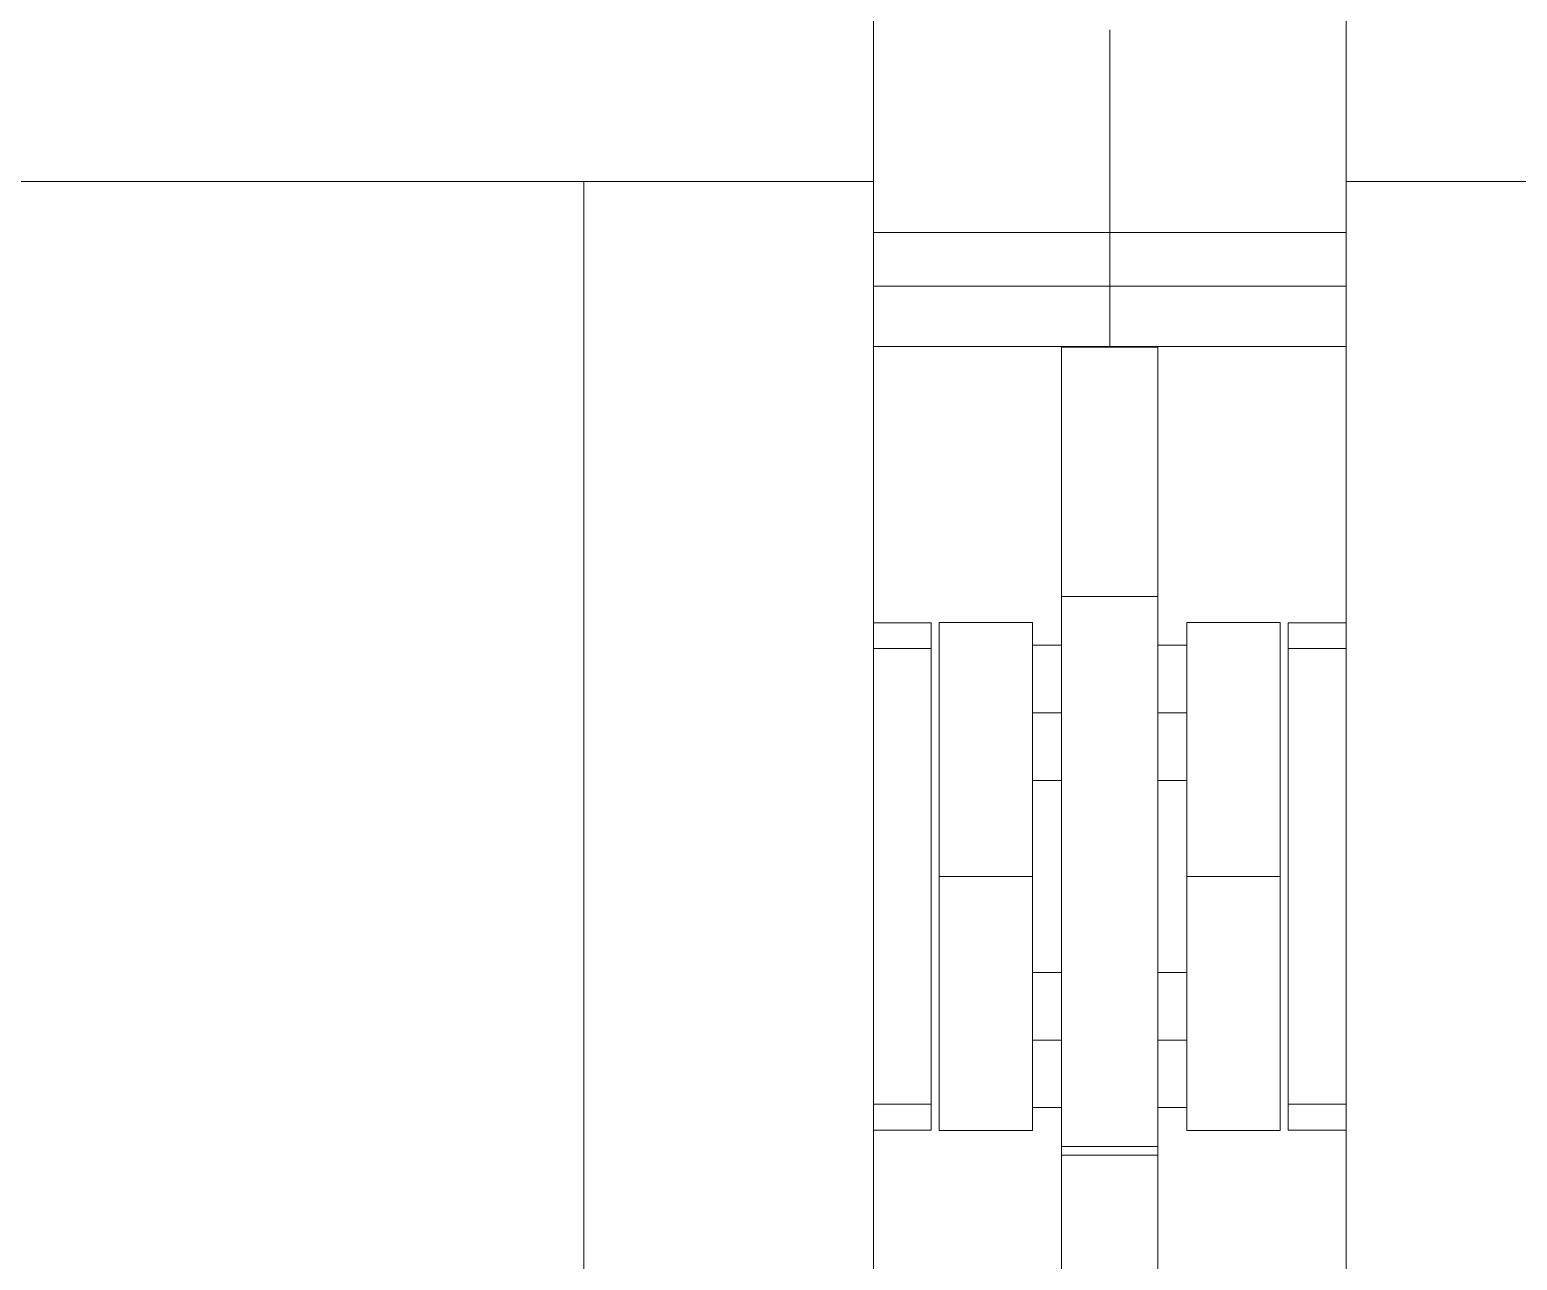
# Model space of a CAD drawing. Header units: millimetres. Extents: x -46169 to 237885, y -84465 to 18123.
# Drawn here: x 224678.5 to 224832.7, y -80615.1 to -80487.6 of the extents above; entities that cross this region are included whole.
import ezdxf

# ---------------------------------------------------------------- set-up
doc = ezdxf.new("R2010")
doc.units = ezdxf.units.MM
doc.header["$MEASUREMENT"] = 0
doc.linetypes.add('Wipeout_Contour', pattern=[1000, 0, -1000])
doc.layers.add('New_A-20-M_Floor_Slab', color=7, linetype='Continuous')
doc.layers.add('New_A-35-M_FFE_Fixed', color=7, linetype='Continuous')
doc.layers.add('New_A-35-M_FFE_Fixed_Pen_No__1', color=7, linetype='Continuous', lineweight=13)

# ---------------------------------------------------------------- blocks, each defined once
blk = doc.blocks.new('Section Elem_269_4', base_point=(208268.76, -84332.61))
at = {"color": 254, "linetype": 'Wipeout_Contour', "lineweight": 0, "ltscale": 3820502.545681231}
blk.add_wipeout([(224765.94, -80549.04), (224771.94, -80549.04), (224771.94, -80601.62), (224765.94, -80601.62), (224765.94, -80615.11), (224785.44, -80615.11), (224785.44, -80599.29), (224782.44, -80599.29), (224782.44, -80601.65), (224772.75, -80601.65), (224772.75, -80549.01), (224782.44, -80549.01), (224782.44, -80551.38), (224785.44, -80551.38), (224785.44, -80520.4), (224765.94, -80520.4)], dxfattribs=at).dxf.layer = 'New_A-20-M_Floor_Slab'
at = {"color": 254, "linetype": 'Wipeout_Contour', "lineweight": 0, "ltscale": 955205.077956}
blk.add_wipeout([(224798.44, -80565.38), (224795.44, -80565.38), (224795.44, -80585.29), (224798.44, -80585.29)], dxfattribs=at).dxf.layer = 'New_A-20-M_Floor_Slab'
at = {"color": 254, "linetype": 'Wipeout_Contour', "lineweight": 0, "ltscale": 3820922.527148637}
blk.add_wipeout([(224795.44, -80599.29), (224795.44, -80615.11), (224814.94, -80615.11), (224814.94, -80601.62), (224808.94, -80601.62), (224808.94, -80549.04), (224814.94, -80549.04), (224814.94, -80520.4), (224795.44, -80520.4), (224795.44, -80551.38), (224798.44, -80551.38), (224798.44, -80549.01), (224808.12, -80549.01), (224808.12, -80601.65), (224798.44, -80601.65), (224798.44, -80599.29)], dxfattribs=at).dxf.layer = 'New_A-20-M_Floor_Slab'
at = {"color": 254, "linetype": 'Wipeout_Contour', "lineweight": 0, "ltscale": 955156.127558}
blk.add_wipeout([(224782.44, -80585.29), (224785.44, -80585.29), (224785.44, -80565.38), (224782.44, -80565.38)], dxfattribs=at).dxf.layer = 'New_A-20-M_Floor_Slab'
blk = doc.blocks.new('Section Elem_286_4', base_point=(208268.76, -84332.61))
at = {"color": 254, "linetype": 'Wipeout_Contour', "lineweight": 0, "ltscale": 1430966.86214991}
blk.add_wipeout([(224765.94, -80346.96), (224264.94, -80346.96), (224264.94, -80503.33), (224294.94, -80503.33), (224735.94, -80503.33), (224765.94, -80503.33)], dxfattribs=at).dxf.layer = 'New_A-35-M_FFE_Fixed'
at = {"color": 254, "linetype": 'Wipeout_Contour', "lineweight": 0, "ltscale": 955110.113558}
blk.add_wipeout([(224785.44, -80525.7), (224795.44, -80525.7), (224795.44, -80520.48), (224785.44, -80520.48)], dxfattribs=at).dxf.layer = 'New_A-35-M_FFE_Fixed'
at = {"color": 254, "linetype": 'Wipeout_Contour', "lineweight": 0, "ltscale": 955098.072643}
blk.add_wipeout([(224772.75, -80551.02), (224782.44, -80551.02), (224782.44, -80549.01), (224772.75, -80549.01)], dxfattribs=at).dxf.layer = 'New_A-35-M_FFE_Fixed'
at = {"color": 254, "linetype": 'Wipeout_Contour', "lineweight": 0, "ltscale": 955147.564702}
blk.add_wipeout([(224785.44, -80553.51), (224795.44, -80553.51), (224795.44, -80548.19), (224785.44, -80548.19)], dxfattribs=at).dxf.layer = 'New_A-35-M_FFE_Fixed'
at = {"color": 254, "linetype": 'Wipeout_Contour', "lineweight": 0, "ltscale": 955066.318509}
blk.add_wipeout([(224765.94, -80551.72), (224771.94, -80551.72), (224771.94, -80549.56), (224765.94, -80549.56)], dxfattribs=at).dxf.layer = 'New_A-35-M_FFE_Fixed'
at = {"color": 254, "linetype": 'Wipeout_Contour', "lineweight": 0, "ltscale": 955125.444056}
blk.add_wipeout([(224782.44, -80565.26), (224772.75, -80565.26), (224772.75, -80575.33), (224782.44, -80575.33)], dxfattribs=at).dxf.layer = 'New_A-35-M_FFE_Fixed'
at = {"color": 254, "linetype": 'Wipeout_Contour', "lineweight": 0, "ltscale": 955207.324015}
blk.add_wipeout([(224785.44, -80591.39), (224785.44, -80598.86), (224795.44, -80598.86), (224795.44, -80591.39)], dxfattribs=at).dxf.layer = 'New_A-35-M_FFE_Fixed'
at = {"color": 254, "linetype": 'Wipeout_Contour', "lineweight": 0, "ltscale": 955166.419208}
blk.add_wipeout([(224782.44, -80599.65), (224772.75, -80599.65), (224772.75, -80601.65), (224782.44, -80601.65)], dxfattribs=at).dxf.layer = 'New_A-35-M_FFE_Fixed'
at = {"color": 254, "linetype": 'Wipeout_Contour', "lineweight": 0, "ltscale": 955134.787507}
blk.add_wipeout([(224771.94, -80601.11), (224765.94, -80601.11), (224765.94, -80601.62), (224771.94, -80601.62)], dxfattribs=at).dxf.layer = 'New_A-35-M_FFE_Fixed'
at = {"color": 254, "linetype": 'Wipeout_Contour', "lineweight": 0, "ltscale": 955219.00126}
blk.add_wipeout([(224785.44, -80604.23), (224795.44, -80604.23), (224795.44, -80603.32), (224785.44, -80603.32)], dxfattribs=at).dxf.layer = 'New_A-35-M_FFE_Fixed'
at = {"color": 254, "linetype": 'Wipeout_Contour', "lineweight": 0, "ltscale": 955224.28246}
blk.add_wipeout([(224785.44, -80607.94), (224795.44, -80607.94), (224795.44, -80607.43), (224785.44, -80607.43)], dxfattribs=at).dxf.layer = 'New_A-35-M_FFE_Fixed'
at = {"color": 254, "linetype": 'Wipeout_Contour', "lineweight": 0, "ltscale": 955230.630233}
blk.add_wipeout([(224785.44, -80611.52), (224785.44, -80613.26), (224795.44, -80613.26), (224795.44, -80611.52)], dxfattribs=at).dxf.layer = 'New_A-35-M_FFE_Fixed'
at = {"color": 254, "linetype": 'Wipeout_Contour', "lineweight": 0, "ltscale": 955235.234869}
blk.add_wipeout([(224785.44, -80616.64), (224795.44, -80616.64), (224795.44, -80614.96), (224785.44, -80614.96)], dxfattribs=at).dxf.layer = 'New_A-35-M_FFE_Fixed'
at = {"layer": 'New_A-35-M_FFE_Fixed_Pen_No__1', "linetype": 'Continuous'}
for p, q in [((224772.75, -80549.01), (224782.44, -80549.01)), ((224772.75, -80601.65), (224782.44, -80601.65))]:
    blk.add_line(p, q, dxfattribs=at)
at = {"color": 254, "linetype": 'Wipeout_Contour', "lineweight": 0, "ltscale": 955020.841315}
blk.add_wipeout([(224790.44, -80487.59), (224765.94, -80487.59), (224765.94, -80494.61), (224790.44, -80494.61)], dxfattribs=at).dxf.layer = 'New_A-35-M_FFE_Fixed'
at = {"color": 254, "linetype": 'Wipeout_Contour', "lineweight": 0, "ltscale": 954137.158965}
blk.add_wipeout([(224735.94, -80635.33), (224735.94, -80503.33), (224294.94, -80503.33), (224294.94, -80635.33)], dxfattribs=at).dxf.layer = 'New_A-35-M_FFE_Fixed'
at = {"color": 254, "linetype": 'Wipeout_Contour', "lineweight": 0, "ltscale": 1193882.990133525}
blk.add_wipeout([(224790.44, -80520.4), (224785.44, -80520.4), (224785.44, -80520.48), (224795.44, -80520.48), (224795.44, -80520.4)], dxfattribs=at).dxf.layer = 'New_A-35-M_FFE_Fixed'
at = {"color": 254, "linetype": 'Wipeout_Contour', "lineweight": 0, "ltscale": 955116.958687}
blk.add_wipeout([(224785.44, -80525.7), (224785.44, -80530.63), (224795.44, -80530.63), (224795.44, -80525.7)], dxfattribs=at).dxf.layer = 'New_A-35-M_FFE_Fixed'
at = {"color": 254, "linetype": 'Wipeout_Contour', "lineweight": 0, "ltscale": 955064.514245}
blk.add_wipeout([(224765.94, -80549.04), (224765.94, -80549.56), (224771.94, -80549.56), (224771.94, -80549.04)], dxfattribs=at).dxf.layer = 'New_A-35-M_FFE_Fixed'
at = {"color": 254, "linetype": 'Wipeout_Contour', "lineweight": 0, "ltscale": 955103.273933}
blk.add_wipeout([(224782.44, -80551.02), (224772.75, -80551.02), (224772.75, -80556.72), (224782.44, -80556.72)], dxfattribs=at).dxf.layer = 'New_A-35-M_FFE_Fixed'
at = {"color": 254, "linetype": 'Wipeout_Contour', "lineweight": 0, "ltscale": 955156.637858}
blk.add_wipeout([(224785.44, -80561.63), (224795.44, -80561.63), (224795.44, -80553.51), (224785.44, -80553.51)], dxfattribs=at).dxf.layer = 'New_A-35-M_FFE_Fixed'
at = {"color": 254, "linetype": 'Wipeout_Contour', "lineweight": 0, "ltscale": 955161.215353}
blk.add_wipeout([(224782.44, -80593.94), (224772.75, -80593.94), (224772.75, -80599.65), (224782.44, -80599.65)], dxfattribs=at).dxf.layer = 'New_A-35-M_FFE_Fixed'
at = {"color": 254, "linetype": 'Wipeout_Contour', "lineweight": 0, "ltscale": 955132.982254}
blk.add_wipeout([(224765.94, -80598.94), (224765.94, -80601.11), (224771.94, -80601.11), (224771.94, -80598.94)], dxfattribs=at).dxf.layer = 'New_A-35-M_FFE_Fixed'
at = {"color": 254, "linetype": 'Wipeout_Contour', "lineweight": 0, "ltscale": 955218.192391}
blk.add_wipeout([(224795.44, -80603.32), (224795.44, -80603.03), (224785.44, -80603.03), (224785.44, -80603.32)], dxfattribs=at).dxf.layer = 'New_A-35-M_FFE_Fixed'
at = {"color": 254, "linetype": 'Wipeout_Contour', "lineweight": 0, "ltscale": 955220.879535}
blk.add_wipeout([(224785.44, -80604.23), (224785.44, -80606.1), (224795.44, -80606.1), (224795.44, -80604.23)], dxfattribs=at).dxf.layer = 'New_A-35-M_FFE_Fixed'
at = {"color": 254, "linetype": 'Wipeout_Contour', "lineweight": 0, "ltscale": 955228.260193}
blk.add_wipeout([(224795.44, -80611.52), (224795.44, -80609.75), (224785.44, -80609.75), (224785.44, -80611.52)], dxfattribs=at).dxf.layer = 'New_A-35-M_FFE_Fixed'
at = {"color": 254, "linetype": 'Wipeout_Contour', "lineweight": 0, "ltscale": 955233.194106}
blk.add_wipeout([(224795.44, -80614.96), (224795.44, -80613.61), (224785.44, -80613.61), (224785.44, -80614.96)], dxfattribs=at).dxf.layer = 'New_A-35-M_FFE_Fixed'
at = {"layer": 'New_A-35-M_FFE_Fixed_Pen_No__1', "linetype": 'Continuous'}
for p, q in [((224771.94, -80549.56), (224771.94, -80549.04)), ((224772.75, -80551.02), (224772.75, -80549.01)), ((224772.75, -80601.65), (224772.75, -80599.65)), ((224771.94, -80601.62), (224771.94, -80601.11))]:
    blk.add_line(p, q, dxfattribs=at)
at = {"color": 254, "linetype": 'Wipeout_Contour', "lineweight": 0, "ltscale": 955030.304251}
blk.add_wipeout([(224790.44, -80494.61), (224765.94, -80494.61), (224765.94, -80501.63), (224790.44, -80501.63)], dxfattribs=at).dxf.layer = 'New_A-35-M_FFE_Fixed'
at = {"color": 254, "linetype": 'Wipeout_Contour', "lineweight": 0, "ltscale": 955123.293956}
blk.add_wipeout([(224785.44, -80535.1), (224795.44, -80535.1), (224795.44, -80530.63), (224785.44, -80530.63)], dxfattribs=at).dxf.layer = 'New_A-35-M_FFE_Fixed'
at = {"color": 254, "linetype": 'Wipeout_Contour', "lineweight": 0, "ltscale": 955099.650045}
blk.add_wipeout([(224771.94, -80551.72), (224765.94, -80551.72), (224765.94, -80598.94), (224771.94, -80598.94)], dxfattribs=at).dxf.layer = 'New_A-35-M_FFE_Fixed'
at = {"color": 254, "linetype": 'Wipeout_Contour', "lineweight": 0, "ltscale": 955124.156588}
blk.add_wipeout([(224782.44, -80551.38), (224782.44, -80551.91), (224785.44, -80551.91), (224785.44, -80551.38)], dxfattribs=at).dxf.layer = 'New_A-35-M_FFE_Fixed'
at = {"color": 254, "linetype": 'Wipeout_Contour', "lineweight": 0, "ltscale": 955112.885218}
blk.add_wipeout([(224772.75, -80556.72), (224772.75, -80565.26), (224782.44, -80565.26), (224782.44, -80556.72)], dxfattribs=at).dxf.layer = 'New_A-35-M_FFE_Fixed'
at = {"color": 254, "linetype": 'Wipeout_Contour', "lineweight": 0, "ltscale": 955168.777697}
blk.add_wipeout([(224785.44, -80571.51), (224795.44, -80571.51), (224795.44, -80561.63), (224785.44, -80561.63)], dxfattribs=at).dxf.layer = 'New_A-35-M_FFE_Fixed'
at = {"color": 254, "linetype": 'Wipeout_Contour', "lineweight": 0, "ltscale": 955151.600438}
blk.add_wipeout([(224772.75, -80585.4), (224772.75, -80593.94), (224782.44, -80593.94), (224782.44, -80585.4)], dxfattribs=at).dxf.layer = 'New_A-35-M_FFE_Fixed'
at = {"color": 254, "linetype": 'Wipeout_Contour', "lineweight": 0, "ltscale": 955188.104922}
blk.add_wipeout([(224782.44, -80598.75), (224782.44, -80599.29), (224785.44, -80599.29), (224785.44, -80598.75)], dxfattribs=at).dxf.layer = 'New_A-35-M_FFE_Fixed'
at = {"color": 254, "linetype": 'Wipeout_Contour', "lineweight": 0, "ltscale": 955225.845044}
blk.add_wipeout([(224795.44, -80609.75), (224795.44, -80607.94), (224785.44, -80607.94), (224785.44, -80609.75)], dxfattribs=at).dxf.layer = 'New_A-35-M_FFE_Fixed'
at = {"layer": 'New_A-35-M_FFE_Fixed_Pen_No__1', "linetype": 'Continuous'}
for p, q in [((224782.44, -80551.02), (224782.44, -80549.01)), ((224771.94, -80551.72), (224771.94, -80549.56)), ((224771.94, -80598.94), (224771.94, -80551.72)), ((224772.75, -80556.72), (224772.75, -80551.02)), ((224772.75, -80565.26), (224772.75, -80556.72)), ((224772.75, -80599.65), (224772.75, -80593.94)), ((224771.94, -80601.11), (224771.94, -80598.94)), ((224782.44, -80601.65), (224782.44, -80599.65))]:
    blk.add_line(p, q, dxfattribs=at)
at = {"color": 254, "linetype": 'Wipeout_Contour', "lineweight": 0, "ltscale": 955031.908413}
blk.add_wipeout([(224765.94, -80503.33), (224735.94, -80503.33), (224735.94, -80647.33), (224765.94, -80647.33)], dxfattribs=at).dxf.layer = 'New_A-35-M_FFE_Fixed'
at = {"color": 254, "linetype": 'Wipeout_Contour', "lineweight": 0, "ltscale": 955128.916795}
blk.add_wipeout([(224785.44, -80535.1), (224785.44, -80538.96), (224795.44, -80538.96), (224795.44, -80535.1)], dxfattribs=at).dxf.layer = 'New_A-35-M_FFE_Fixed'
at = {"color": 254, "linetype": 'Wipeout_Contour', "lineweight": 0, "ltscale": 955125.539886}
blk.add_wipeout([(224782.44, -80553.43), (224785.44, -80553.43), (224785.44, -80551.91), (224782.44, -80551.91)], dxfattribs=at).dxf.layer = 'New_A-35-M_FFE_Fixed'
at = {"color": 254, "linetype": 'Wipeout_Contour', "lineweight": 0, "ltscale": 1193919.267210419}
blk.add_wipeout([(224782.44, -80561.05), (224785.44, -80561.05), (224785.44, -80558.66), (224785.44, -80558.38), (224782.44, -80558.38)], dxfattribs=at).dxf.layer = 'New_A-35-M_FFE_Fixed'
at = {"color": 254, "linetype": 'Wipeout_Contour', "lineweight": 0, "ltscale": 955142.330256}
blk.add_wipeout([(224782.44, -80564.84), (224782.44, -80565.38), (224785.44, -80565.38), (224785.44, -80564.84)], dxfattribs=at).dxf.layer = 'New_A-35-M_FFE_Fixed'
at = {"color": 254, "linetype": 'Wipeout_Contour', "lineweight": 0, "ltscale": 955182.431627}
blk.add_wipeout([(224785.44, -80581.87), (224795.44, -80581.87), (224795.44, -80571.51), (224785.44, -80571.51)], dxfattribs=at).dxf.layer = 'New_A-35-M_FFE_Fixed'
at = {"color": 254, "linetype": 'Wipeout_Contour', "lineweight": 0, "ltscale": 955139.039033}
blk.add_wipeout([(224782.44, -80575.33), (224772.75, -80575.33), (224772.75, -80585.4), (224782.44, -80585.4)], dxfattribs=at).dxf.layer = 'New_A-35-M_FFE_Fixed'
at = {"color": 254, "linetype": 'Wipeout_Contour', "lineweight": 0, "ltscale": 1193976.389732254}
blk.add_wipeout([(224785.44, -80592.29), (224782.44, -80592.29), (224782.44, -80594.97), (224785.44, -80594.97), (224785.44, -80592.38)], dxfattribs=at).dxf.layer = 'New_A-35-M_FFE_Fixed'
at = {"color": 254, "linetype": 'Wipeout_Contour', "lineweight": 0, "ltscale": 955186.720928}
blk.add_wipeout([(224782.44, -80597.24), (224782.44, -80598.75), (224785.44, -80598.75), (224785.44, -80597.24)], dxfattribs=at).dxf.layer = 'New_A-35-M_FFE_Fixed'
at = {"layer": 'New_A-35-M_FFE_Fixed_Pen_No__1', "linetype": 'Continuous'}
for p, q in [((224294.94, -80503.33), (224735.94, -80503.33)), ((224735.94, -80647.33), (224735.94, -80503.33)), ((224765.94, -80549.04), (224771.94, -80549.04)), ((224765.94, -80551.72), (224771.94, -80551.72)), ((224782.44, -80551.38), (224785.44, -80551.38)), ((224772.75, -80575.33), (224772.75, -80565.26)), ((224772.75, -80575.33), (224782.44, -80575.33)), ((224772.75, -80585.4), (224772.75, -80575.33)), ((224772.75, -80593.94), (224772.75, -80585.4)), ((224765.94, -80598.94), (224771.94, -80598.94)), ((224782.44, -80599.29), (224785.44, -80599.29)), ((224765.94, -80601.62), (224771.94, -80601.62))]:
    blk.add_line(p, q, dxfattribs=at)
at = {"color": 254, "linetype": 'Wipeout_Contour', "lineweight": 0, "ltscale": 1193787.929107902}
blk.add_wipeout([(224765.94, -80508.61), (224790.44, -80508.61), (224790.44, -80501.63), (224765.94, -80501.63), (224765.94, -80503.33)], dxfattribs=at).dxf.layer = 'New_A-35-M_FFE_Fixed'
at = {"color": 254, "linetype": 'Wipeout_Contour', "lineweight": 0, "ltscale": 955047.666694}
blk.add_wipeout([(224765.94, -80511.45), (224790.44, -80511.45), (224790.44, -80510.54), (224765.94, -80510.54)], dxfattribs=at).dxf.layer = 'New_A-35-M_FFE_Fixed'
at = {"color": 254, "linetype": 'Wipeout_Contour', "lineweight": 0, "ltscale": 955056.158733}
blk.add_wipeout([(224765.94, -80514.18), (224765.94, -80520.4), (224790.44, -80520.4), (224790.44, -80514.18)], dxfattribs=at).dxf.layer = 'New_A-35-M_FFE_Fixed'
at = {"color": 254, "linetype": 'Wipeout_Contour', "lineweight": 0, "ltscale": 955133.647394}
blk.add_wipeout([(224795.44, -80538.96), (224785.44, -80538.96), (224785.44, -80542.11), (224795.44, -80542.11)], dxfattribs=at).dxf.layer = 'New_A-35-M_FFE_Fixed'
at = {"color": 254, "linetype": 'Wipeout_Contour', "lineweight": 0, "ltscale": 1193910.552713391}
blk.add_wipeout([(224782.44, -80555.7), (224785.44, -80555.7), (224785.44, -80553.51), (224785.44, -80553.43), (224782.44, -80553.43)], dxfattribs=at).dxf.layer = 'New_A-35-M_FFE_Fixed'
at = {"color": 254, "linetype": 'Wipeout_Contour', "lineweight": 0, "ltscale": 955140.946778}
blk.add_wipeout([(224782.44, -80563.33), (224782.44, -80564.84), (224785.44, -80564.84), (224785.44, -80563.33)], dxfattribs=at).dxf.layer = 'New_A-35-M_FFE_Fixed'
at = {"color": 254, "linetype": 'Wipeout_Contour', "lineweight": 0, "ltscale": 955195.852901}
blk.add_wipeout([(224795.44, -80591.39), (224795.44, -80581.87), (224785.44, -80581.87), (224785.44, -80591.39)], dxfattribs=at).dxf.layer = 'New_A-35-M_FFE_Fixed'
at = {"color": 254, "linetype": 'Wipeout_Contour', "lineweight": 0, "ltscale": 955184.163678}
blk.add_wipeout([(224782.44, -80594.97), (224782.44, -80597.24), (224785.44, -80597.24), (224785.44, -80594.97)], dxfattribs=at).dxf.layer = 'New_A-35-M_FFE_Fixed'
at = {"layer": 'New_A-35-M_FFE_Fixed_Pen_No__1', "linetype": 'Continuous'}
for p, q in [((224765.94, -80503.33), (224765.94, -80346.96)), ((224735.94, -80503.33), (224765.94, -80503.33)), ((224765.94, -80520.4), (224790.44, -80520.4)), ((224782.44, -80575.33), (224782.44, -80565.26)), ((224782.44, -80565.38), (224785.44, -80565.38)), ((224782.44, -80599.65), (224782.44, -80593.94))]:
    blk.add_line(p, q, dxfattribs=at)
at = {"color": 254, "linetype": 'Wipeout_Contour', "lineweight": 0, "ltscale": 955045.110663}
blk.add_wipeout([(224765.94, -80509.58), (224790.44, -80509.58), (224790.44, -80508.61), (224765.94, -80508.61)], dxfattribs=at).dxf.layer = 'New_A-35-M_FFE_Fixed'
at = {"color": 254, "linetype": 'Wipeout_Contour', "lineweight": 0, "ltscale": 955051.809269}
blk.add_wipeout([(224765.94, -80514.18), (224790.44, -80514.18), (224790.44, -80513.95), (224765.94, -80513.95)], dxfattribs=at).dxf.layer = 'New_A-35-M_FFE_Fixed'
at = {"color": 254, "linetype": 'Wipeout_Contour', "lineweight": 0, "ltscale": 955136.981988}
blk.add_wipeout([(224795.44, -80543.91), (224795.44, -80542.11), (224785.44, -80542.11), (224785.44, -80543.91)], dxfattribs=at).dxf.layer = 'New_A-35-M_FFE_Fixed'
at = {"color": 254, "linetype": 'Wipeout_Contour', "lineweight": 0, "ltscale": 955131.43563}
blk.add_wipeout([(224782.44, -80555.7), (224782.44, -80558.38), (224785.44, -80558.38), (224785.44, -80555.7)], dxfattribs=at).dxf.layer = 'New_A-35-M_FFE_Fixed'
at = {"color": 254, "linetype": 'Wipeout_Contour', "lineweight": 0, "ltscale": 1193923.659449334}
blk.add_wipeout([(224782.44, -80561.05), (224782.44, -80563.33), (224785.44, -80563.33), (224785.44, -80561.63), (224785.44, -80561.05)], dxfattribs=at).dxf.layer = 'New_A-35-M_FFE_Fixed'
at = {"color": 254, "linetype": 'Wipeout_Contour', "lineweight": 0, "ltscale": 955169.924471}
blk.add_wipeout([(224782.44, -80585.29), (224782.44, -80585.82), (224785.44, -80585.82), (224785.44, -80585.29)], dxfattribs=at).dxf.layer = 'New_A-35-M_FFE_Fixed'
at = {"layer": 'New_A-35-M_FFE_Fixed_Pen_No__1', "linetype": 'Continuous'}
for p, q in [((224765.94, -80508.61), (224790.44, -80508.61)), ((224782.44, -80556.72), (224782.44, -80551.02)), ((224782.44, -80565.26), (224782.44, -80556.72)), ((224782.44, -80558.38), (224785.44, -80558.38))]:
    blk.add_line(p, q, dxfattribs=at)
at = {"color": 254, "linetype": 'Wipeout_Contour', "lineweight": 0, "ltscale": 955046.409889}
blk.add_wipeout([(224765.94, -80510.54), (224790.44, -80510.54), (224790.44, -80509.58), (224765.94, -80509.58)], dxfattribs=at).dxf.layer = 'New_A-35-M_FFE_Fixed'
at = {"color": 254, "linetype": 'Wipeout_Contour', "lineweight": 0, "ltscale": 955050.72775}
blk.add_wipeout([(224765.94, -80513.55), (224790.44, -80513.55), (224790.44, -80512.98), (224765.94, -80512.98)], dxfattribs=at).dxf.layer = 'New_A-35-M_FFE_Fixed'
at = {"color": 254, "linetype": 'Wipeout_Contour', "lineweight": 0, "ltscale": 955139.860034}
blk.add_wipeout([(224785.44, -80545.85), (224795.44, -80545.85), (224795.44, -80544.43), (224785.44, -80544.43)], dxfattribs=at).dxf.layer = 'New_A-35-M_FFE_Fixed'
at = {"color": 254, "linetype": 'Wipeout_Contour', "lineweight": 0, "ltscale": 955171.308285}
blk.add_wipeout([(224782.44, -80587.34), (224785.44, -80587.34), (224785.44, -80585.82), (224782.44, -80585.82)], dxfattribs=at).dxf.layer = 'New_A-35-M_FFE_Fixed'
at = {"layer": 'New_A-35-M_FFE_Fixed_Pen_No__1', "linetype": 'Continuous'}
for p, q in [((224782.44, -80585.4), (224782.44, -80575.33)), ((224782.44, -80585.29), (224785.44, -80585.29))]:
    blk.add_line(p, q, dxfattribs=at)
at = {"color": 254, "linetype": 'Wipeout_Contour', "lineweight": 0, "ltscale": 955049.867057}
blk.add_wipeout([(224765.94, -80512.98), (224790.44, -80512.98), (224790.44, -80512.27), (224765.94, -80512.27)], dxfattribs=at).dxf.layer = 'New_A-35-M_FFE_Fixed'
at = {"color": 254, "linetype": 'Wipeout_Contour', "lineweight": 0, "ltscale": 955141.14335}
blk.add_wipeout([(224785.44, -80545.85), (224785.44, -80546.33), (224795.44, -80546.33), (224795.44, -80545.85)], dxfattribs=at).dxf.layer = 'New_A-35-M_FFE_Fixed'
at = {"color": 254, "linetype": 'Wipeout_Contour', "lineweight": 0, "ltscale": 955173.86528}
blk.add_wipeout([(224782.44, -80589.61), (224785.44, -80589.61), (224785.44, -80587.34), (224782.44, -80587.34)], dxfattribs=at).dxf.layer = 'New_A-35-M_FFE_Fixed'
at = {"color": 254, "linetype": 'Wipeout_Contour', "lineweight": 0, "ltscale": 955048.833735}
blk.add_wipeout([(224765.94, -80512.27), (224790.44, -80512.27), (224790.44, -80511.45), (224765.94, -80511.45)], dxfattribs=at).dxf.layer = 'New_A-35-M_FFE_Fixed'
at = {"color": 254, "linetype": 'Wipeout_Contour', "lineweight": 0, "ltscale": 955051.383386}
blk.add_wipeout([(224765.94, -80513.95), (224790.44, -80513.95), (224790.44, -80513.55), (224765.94, -80513.55)], dxfattribs=at).dxf.layer = 'New_A-35-M_FFE_Fixed'
at = {"color": 254, "linetype": 'Wipeout_Contour', "lineweight": 0, "ltscale": 955142.470932}
blk.add_wipeout([(224785.44, -80546.33), (224785.44, -80547.82), (224795.44, -80547.82), (224795.44, -80546.33)], dxfattribs=at).dxf.layer = 'New_A-35-M_FFE_Fixed'
at = {"color": 254, "linetype": 'Wipeout_Contour', "lineweight": 0, "ltscale": 1193972.655408313}
blk.add_wipeout([(224785.44, -80589.61), (224782.44, -80589.61), (224782.44, -80592.29), (224785.44, -80592.29), (224785.44, -80591.39)], dxfattribs=at).dxf.layer = 'New_A-35-M_FFE_Fixed'
at = {"layer": 'New_A-35-M_FFE_Fixed_Pen_No__1', "linetype": 'Continuous'}
for p, q in [((224765.94, -80647.33), (224765.94, -80503.33)), ((224765.94, -80514.18), (224790.44, -80514.18)), ((224782.44, -80593.94), (224782.44, -80585.4)), ((224782.44, -80592.29), (224785.44, -80592.29))]:
    blk.add_line(p, q, dxfattribs=at)
blk = doc.blocks.new('Section Elem_287_4', base_point=(208268.76, -84332.61))
at = {"layer": 'New_A-35-M_FFE_Fixed_Pen_No__1', "linetype": 'Continuous'}
for p, q in [((224785.44, -80520.48), (224785.44, -80520.4)), ((224785.44, -80525.7), (224785.44, -80520.48)), ((224785.44, -80530.63), (224785.44, -80525.7)), ((224795.44, -80530.63), (224795.44, -80525.7)), ((224785.44, -80535.1), (224785.44, -80530.63)), ((224795.44, -80535.1), (224795.44, -80530.63)), ((224785.44, -80538.96), (224785.44, -80535.1)), ((224795.44, -80538.96), (224795.44, -80535.1)), ((224785.44, -80542.11), (224785.44, -80538.96)), ((224795.44, -80542.11), (224795.44, -80538.96)), ((224785.44, -80546.33), (224785.44, -80545.85)), ((224795.44, -80546.33), (224795.44, -80545.85)), ((224795.44, -80546.33), (224785.44, -80546.33)), ((224785.44, -80561.63), (224785.44, -80553.51)), ((224785.44, -80571.51), (224785.44, -80561.63)), ((224785.44, -80581.87), (224785.44, -80571.51)), ((224795.44, -80581.87), (224795.44, -80571.51)), ((224785.44, -80591.39), (224785.44, -80581.87)), ((224795.44, -80604.23), (224785.44, -80604.23)), ((224785.44, -80611.52), (224785.44, -80609.75)), ((224795.44, -80611.52), (224795.44, -80609.75)), ((224785.44, -80616.64), (224785.44, -80614.96)), ((224795.44, -80616.64), (224795.44, -80614.96))]:
    blk.add_line(p, q, dxfattribs=at)
at = {"color": 254, "linetype": 'Wipeout_Contour', "lineweight": 0, "ltscale": 956013.945665}
blk.add_wipeout([(224814.94, -80346.96), (224814.94, -80503.33), (225315.94, -80503.33), (225315.94, -80346.96)], dxfattribs=at).dxf.layer = 'New_A-35-M_FFE_Fixed'
at = {"color": 254, "linetype": 'Wipeout_Contour', "lineweight": 0, "ltscale": 955138.54791}
blk.add_wipeout([(224795.44, -80544.43), (224795.44, -80543.91), (224785.44, -80543.91), (224785.44, -80544.43)], dxfattribs=at).dxf.layer = 'New_A-35-M_FFE_Fixed'
at = {"color": 254, "linetype": 'Wipeout_Contour', "lineweight": 0, "ltscale": 955143.72276}
blk.add_wipeout([(224795.44, -80548.19), (224795.44, -80547.82), (224785.44, -80547.82), (224785.44, -80548.19)], dxfattribs=at).dxf.layer = 'New_A-35-M_FFE_Fixed'
at = {"color": 254, "linetype": 'Wipeout_Contour', "lineweight": 0, "ltscale": 955194.797837}
blk.add_wipeout([(224798.44, -80549.01), (224798.44, -80551.02), (224808.12, -80551.02), (224808.12, -80549.01)], dxfattribs=at).dxf.layer = 'New_A-35-M_FFE_Fixed'
at = {"color": 254, "linetype": 'Wipeout_Contour', "lineweight": 0, "ltscale": 955228.237047}
blk.add_wipeout([(224808.94, -80551.72), (224814.94, -80551.72), (224814.94, -80549.56), (224808.94, -80549.56)], dxfattribs=at).dxf.layer = 'New_A-35-M_FFE_Fixed'
at = {"color": 254, "linetype": 'Wipeout_Contour', "lineweight": 0, "ltscale": 955222.166478}
blk.add_wipeout([(224798.44, -80565.26), (224798.44, -80575.33), (224808.12, -80575.33), (224808.12, -80565.26)], dxfattribs=at).dxf.layer = 'New_A-35-M_FFE_Fixed'
at = {"color": 254, "linetype": 'Wipeout_Contour', "lineweight": 0, "ltscale": 955215.182355}
blk.add_wipeout([(224795.44, -80603.03), (224795.44, -80598.86), (224785.44, -80598.86), (224785.44, -80603.03)], dxfattribs=at).dxf.layer = 'New_A-35-M_FFE_Fixed'
at = {"color": 254, "linetype": 'Wipeout_Contour', "lineweight": 0, "ltscale": 955263.137481}
blk.add_wipeout([(224808.12, -80599.65), (224798.44, -80599.65), (224798.44, -80601.65), (224808.12, -80601.65)], dxfattribs=at).dxf.layer = 'New_A-35-M_FFE_Fixed'
at = {"color": 254, "linetype": 'Wipeout_Contour', "lineweight": 0, "ltscale": 955296.694439}
blk.add_wipeout([(224814.94, -80601.11), (224808.94, -80601.11), (224808.94, -80601.62), (224814.94, -80601.62)], dxfattribs=at).dxf.layer = 'New_A-35-M_FFE_Fixed'
at = {"color": 254, "linetype": 'Wipeout_Contour', "lineweight": 0, "ltscale": 955223.041322}
blk.add_wipeout([(224795.44, -80607.43), (224795.44, -80606.1), (224785.44, -80606.1), (224785.44, -80607.43)], dxfattribs=at).dxf.layer = 'New_A-35-M_FFE_Fixed'
at = {"color": 254, "linetype": 'Wipeout_Contour', "lineweight": 0, "ltscale": 955232.043184}
blk.add_wipeout([(224795.44, -80613.61), (224795.44, -80613.26), (224785.44, -80613.26), (224785.44, -80613.61)], dxfattribs=at).dxf.layer = 'New_A-35-M_FFE_Fixed'
at = {"layer": 'New_A-35-M_FFE_Fixed_Pen_No__1', "linetype": 'Continuous'}
for p, q in [((224785.44, -80544.43), (224785.44, -80542.11)), ((224795.44, -80544.43), (224795.44, -80542.11)), ((224785.44, -80545.85), (224785.44, -80544.43)), ((224795.44, -80545.85), (224795.44, -80544.43)), ((224785.44, -80548.19), (224785.44, -80546.33)), ((224795.44, -80548.19), (224795.44, -80546.33)), ((224785.44, -80553.51), (224785.44, -80548.19)), ((224808.12, -80549.01), (224798.44, -80549.01)), ((224785.44, -80598.86), (224785.44, -80591.39)), ((224785.44, -80603.32), (224785.44, -80598.86)), ((224808.12, -80601.65), (224798.44, -80601.65)), ((224795.44, -80603.32), (224785.44, -80603.32)), ((224785.44, -80604.23), (224785.44, -80603.32)), ((224785.44, -80606.1), (224785.44, -80604.23)), ((224795.44, -80604.23), (224795.44, -80603.32)), ((224795.44, -80606.1), (224795.44, -80604.23)), ((224785.44, -80607.94), (224785.44, -80606.1)), ((224795.44, -80607.94), (224795.44, -80606.1)), ((224785.44, -80609.75), (224785.44, -80607.94)), ((224795.44, -80609.75), (224795.44, -80607.94)), ((224785.44, -80613.26), (224785.44, -80611.52)), ((224795.44, -80613.26), (224795.44, -80611.52)), ((224785.44, -80614.96), (224785.44, -80613.26)), ((224795.44, -80614.96), (224795.44, -80613.26))]:
    blk.add_line(p, q, dxfattribs=at)
at = {"color": 254, "linetype": 'Wipeout_Contour', "lineweight": 0, "ltscale": 955113.105077}
blk.add_wipeout([(224814.94, -80487.59), (224790.44, -80487.59), (224790.44, -80494.61), (224814.94, -80494.61)], dxfattribs=at).dxf.layer = 'New_A-35-M_FFE_Fixed'
at = {"color": 254, "linetype": 'Wipeout_Contour', "lineweight": 0, "ltscale": 955226.433089}
blk.add_wipeout([(224808.94, -80549.56), (224814.94, -80549.56), (224814.94, -80549.04), (224808.94, -80549.04)], dxfattribs=at).dxf.layer = 'New_A-35-M_FFE_Fixed'
at = {"color": 254, "linetype": 'Wipeout_Contour', "lineweight": 0, "ltscale": 955199.9986}
blk.add_wipeout([(224798.44, -80551.02), (224798.44, -80556.72), (224808.12, -80556.72), (224808.12, -80551.02)], dxfattribs=at).dxf.layer = 'New_A-35-M_FFE_Fixed'
at = {"color": 254, "linetype": 'Wipeout_Contour', "lineweight": 0, "ltscale": 955257.934154}
blk.add_wipeout([(224798.44, -80593.94), (224798.44, -80599.65), (224808.12, -80599.65), (224808.12, -80593.94)], dxfattribs=at).dxf.layer = 'New_A-35-M_FFE_Fixed'
at = {"color": 254, "linetype": 'Wipeout_Contour', "lineweight": 0, "ltscale": 955294.889493}
blk.add_wipeout([(224814.94, -80598.94), (224808.94, -80598.94), (224808.94, -80601.11), (224814.94, -80601.11)], dxfattribs=at).dxf.layer = 'New_A-35-M_FFE_Fixed'
at = {"layer": 'New_A-35-M_FFE_Fixed_Pen_No__1', "linetype": 'Continuous'}
for p, q in [((224808.12, -80551.02), (224808.12, -80549.01)), ((224808.94, -80549.56), (224808.94, -80549.04)), ((224808.12, -80601.65), (224808.12, -80599.65)), ((224808.94, -80601.62), (224808.94, -80601.11))]:
    blk.add_line(p, q, dxfattribs=at)
at = {"color": 254, "linetype": 'Wipeout_Contour', "lineweight": 0, "ltscale": 955122.567103}
blk.add_wipeout([(224790.44, -80494.61), (224790.44, -80501.63), (224814.94, -80501.63), (224814.94, -80494.61)], dxfattribs=at).dxf.layer = 'New_A-35-M_FFE_Fixed'
at = {"color": 254, "linetype": 'Wipeout_Contour', "lineweight": 0, "ltscale": 955173.108682}
blk.add_wipeout([(224795.44, -80551.91), (224798.44, -80551.91), (224798.44, -80551.38), (224795.44, -80551.38)], dxfattribs=at).dxf.layer = 'New_A-35-M_FFE_Fixed'
at = {"color": 254, "linetype": 'Wipeout_Contour', "lineweight": 0, "ltscale": 955261.562934}
blk.add_wipeout([(224808.94, -80551.72), (224808.94, -80598.94), (224814.94, -80598.94), (224814.94, -80551.72)], dxfattribs=at).dxf.layer = 'New_A-35-M_FFE_Fixed'
at = {"color": 254, "linetype": 'Wipeout_Contour', "lineweight": 0, "ltscale": 955209.608912}
blk.add_wipeout([(224798.44, -80556.72), (224798.44, -80565.26), (224808.12, -80565.26), (224808.12, -80556.72)], dxfattribs=at).dxf.layer = 'New_A-35-M_FFE_Fixed'
at = {"color": 254, "linetype": 'Wipeout_Contour', "lineweight": 0, "ltscale": 955248.320211}
blk.add_wipeout([(224808.12, -80585.4), (224798.44, -80585.4), (224798.44, -80593.94), (224808.12, -80593.94)], dxfattribs=at).dxf.layer = 'New_A-35-M_FFE_Fixed'
at = {"color": 254, "linetype": 'Wipeout_Contour', "lineweight": 0, "ltscale": 955237.053779}
blk.add_wipeout([(224795.44, -80598.75), (224795.44, -80599.29), (224798.44, -80599.29), (224798.44, -80598.75)], dxfattribs=at).dxf.layer = 'New_A-35-M_FFE_Fixed'
at = {"layer": 'New_A-35-M_FFE_Fixed_Pen_No__1', "linetype": 'Continuous'}
for p, q in [((224790.44, -80494.61), (224790.44, -80487.59)), ((224798.44, -80551.02), (224798.44, -80549.01)), ((224808.94, -80551.72), (224808.94, -80549.56)), ((224808.12, -80556.72), (224808.12, -80551.02)), ((224808.94, -80598.94), (224808.94, -80551.72)), ((224808.12, -80565.26), (224808.12, -80556.72)), ((224808.12, -80599.65), (224808.12, -80593.94)), ((224798.44, -80601.65), (224798.44, -80599.65)), ((224808.94, -80601.11), (224808.94, -80598.94))]:
    blk.add_line(p, q, dxfattribs=at)
at = {"color": 254, "linetype": 'Wipeout_Contour', "lineweight": 0, "ltscale": 955329.376066}
blk.add_wipeout([(224814.94, -80503.33), (224814.94, -80647.33), (224844.94, -80647.33), (224844.94, -80503.33)], dxfattribs=at).dxf.layer = 'New_A-35-M_FFE_Fixed'
at = {"color": 254, "linetype": 'Wipeout_Contour', "lineweight": 0, "ltscale": 955174.49191}
blk.add_wipeout([(224798.44, -80551.91), (224795.44, -80551.91), (224795.44, -80553.43), (224798.44, -80553.43)], dxfattribs=at).dxf.layer = 'New_A-35-M_FFE_Fixed'
at = {"color": 254, "linetype": 'Wipeout_Contour', "lineweight": 0, "ltscale": 955184.002134}
blk.add_wipeout([(224795.44, -80561.05), (224798.44, -80561.05), (224798.44, -80558.38), (224795.44, -80558.38)], dxfattribs=at).dxf.layer = 'New_A-35-M_FFE_Fixed'
at = {"color": 254, "linetype": 'Wipeout_Contour', "lineweight": 0, "ltscale": 1193990.188760357}
blk.add_wipeout([(224795.44, -80565.38), (224798.44, -80565.38), (224798.44, -80565.26), (224798.44, -80564.84), (224795.44, -80564.84)], dxfattribs=at).dxf.layer = 'New_A-35-M_FFE_Fixed'
at = {"color": 254, "linetype": 'Wipeout_Contour', "lineweight": 0, "ltscale": 955235.760078}
blk.add_wipeout([(224798.44, -80575.33), (224798.44, -80585.4), (224808.12, -80585.4), (224808.12, -80575.33)], dxfattribs=at).dxf.layer = 'New_A-35-M_FFE_Fixed'
at = {"color": 254, "linetype": 'Wipeout_Contour', "lineweight": 0, "ltscale": 1194038.30236198}
blk.add_wipeout([(224798.44, -80592.29), (224795.44, -80592.29), (224795.44, -80594.97), (224798.44, -80594.97), (224798.44, -80593.94)], dxfattribs=at).dxf.layer = 'New_A-35-M_FFE_Fixed'
at = {"color": 254, "linetype": 'Wipeout_Contour', "lineweight": 0, "ltscale": 955235.669816}
blk.add_wipeout([(224795.44, -80597.24), (224795.44, -80598.75), (224798.44, -80598.75), (224798.44, -80597.24)], dxfattribs=at).dxf.layer = 'New_A-35-M_FFE_Fixed'
at = {"layer": 'New_A-35-M_FFE_Fixed_Pen_No__1', "linetype": 'Continuous'}
for p, q in [((224814.94, -80549.04), (224808.94, -80549.04)), ((224798.44, -80551.38), (224795.44, -80551.38)), ((224814.94, -80551.72), (224808.94, -80551.72)), ((224808.12, -80575.33), (224808.12, -80565.26)), ((224808.12, -80575.33), (224798.44, -80575.33)), ((224808.12, -80585.4), (224808.12, -80575.33)), ((224808.12, -80593.94), (224808.12, -80585.4)), ((224795.44, -80603.32), (224795.44, -80598.86)), ((224798.44, -80599.29), (224795.44, -80599.29)), ((224814.94, -80598.94), (224808.94, -80598.94)), ((224814.94, -80601.62), (224808.94, -80601.62))]:
    blk.add_line(p, q, dxfattribs=at)
at = {"color": 254, "linetype": 'Wipeout_Contour', "lineweight": 0, "ltscale": 1193925.380645372}
blk.add_wipeout([(224790.44, -80508.61), (224814.94, -80508.61), (224814.94, -80503.33), (224814.94, -80501.63), (224790.44, -80501.63)], dxfattribs=at).dxf.layer = 'New_A-35-M_FFE_Fixed'
at = {"color": 254, "linetype": 'Wipeout_Contour', "lineweight": 0, "ltscale": 955139.927878}
blk.add_wipeout([(224790.44, -80510.54), (224790.44, -80511.45), (224814.94, -80511.45), (224814.94, -80510.54)], dxfattribs=at).dxf.layer = 'New_A-35-M_FFE_Fixed'
at = {"color": 254, "linetype": 'Wipeout_Contour', "lineweight": 0, "ltscale": 955148.419103}
blk.add_wipeout([(224814.94, -80514.18), (224790.44, -80514.18), (224790.44, -80520.4), (224814.94, -80520.4)], dxfattribs=at).dxf.layer = 'New_A-35-M_FFE_Fixed'
at = {"color": 254, "linetype": 'Wipeout_Contour', "lineweight": 0, "ltscale": 955177.047819}
blk.add_wipeout([(224795.44, -80555.7), (224798.44, -80555.7), (224798.44, -80553.43), (224795.44, -80553.43)], dxfattribs=at).dxf.layer = 'New_A-35-M_FFE_Fixed'
at = {"color": 254, "linetype": 'Wipeout_Contour', "lineweight": 0, "ltscale": 1193988.03596878}
blk.add_wipeout([(224795.44, -80563.33), (224795.44, -80564.84), (224798.44, -80564.84), (224798.44, -80563.59), (224798.44, -80563.33)], dxfattribs=at).dxf.layer = 'New_A-35-M_FFE_Fixed'
at = {"color": 254, "linetype": 'Wipeout_Contour', "lineweight": 0, "ltscale": 955218.874219}
blk.add_wipeout([(224795.44, -80585.29), (224795.44, -80585.82), (224798.44, -80585.82), (224798.44, -80585.29)], dxfattribs=at).dxf.layer = 'New_A-35-M_FFE_Fixed'
at = {"color": 254, "linetype": 'Wipeout_Contour', "lineweight": 0, "ltscale": 955233.112698}
blk.add_wipeout([(224798.44, -80594.97), (224795.44, -80594.97), (224795.44, -80597.24), (224798.44, -80597.24)], dxfattribs=at).dxf.layer = 'New_A-35-M_FFE_Fixed'
at = {"layer": 'New_A-35-M_FFE_Fixed_Pen_No__1', "linetype": 'Continuous'}
for p, q in [((224814.94, -80503.33), (224814.94, -80346.96)), ((224790.44, -80501.63), (224790.44, -80494.61)), ((224844.94, -80503.33), (224814.94, -80503.33)), ((224795.44, -80520.48), (224785.44, -80520.48)), ((224814.94, -80520.4), (224790.44, -80520.4)), ((224795.44, -80520.48), (224795.44, -80520.4)), ((224795.44, -80525.7), (224795.44, -80520.48)), ((224795.44, -80553.51), (224795.44, -80548.19)), ((224798.44, -80565.38), (224795.44, -80565.38)), ((224798.44, -80575.33), (224798.44, -80565.26)), ((224798.44, -80599.65), (224798.44, -80593.94))]:
    blk.add_line(p, q, dxfattribs=at)
at = {"color": 254, "linetype": 'Wipeout_Contour', "lineweight": 0, "ltscale": 955137.372089}
blk.add_wipeout([(224790.44, -80509.58), (224814.94, -80509.58), (224814.94, -80508.61), (224790.44, -80508.61)], dxfattribs=at).dxf.layer = 'New_A-35-M_FFE_Fixed'
at = {"color": 254, "linetype": 'Wipeout_Contour', "lineweight": 0, "ltscale": 955144.070048}
blk.add_wipeout([(224790.44, -80513.95), (224790.44, -80514.18), (224814.94, -80514.18), (224814.94, -80513.95)], dxfattribs=at).dxf.layer = 'New_A-35-M_FFE_Fixed'
at = {"color": 254, "linetype": 'Wipeout_Contour', "lineweight": 0, "ltscale": 1193976.279324061}
blk.add_wipeout([(224795.44, -80555.7), (224795.44, -80558.38), (224798.44, -80558.38), (224798.44, -80556.72), (224798.44, -80555.7)], dxfattribs=at).dxf.layer = 'New_A-35-M_FFE_Fixed'
at = {"color": 254, "linetype": 'Wipeout_Contour', "lineweight": 0, "ltscale": 955187.341848}
blk.add_wipeout([(224795.44, -80563.33), (224798.44, -80563.33), (224798.44, -80561.05), (224795.44, -80561.05)], dxfattribs=at).dxf.layer = 'New_A-35-M_FFE_Fixed'
at = {"color": 254, "linetype": 'Wipeout_Contour', "lineweight": 0, "ltscale": 1194026.541839326}
blk.add_wipeout([(224795.44, -80587.34), (224798.44, -80587.34), (224798.44, -80587.08), (224798.44, -80585.82), (224795.44, -80585.82)], dxfattribs=at).dxf.layer = 'New_A-35-M_FFE_Fixed'
at = {"layer": 'New_A-35-M_FFE_Fixed_Pen_No__1', "linetype": 'Continuous'}
for p, q in [((224790.44, -80508.61), (224790.44, -80501.63)), ((224814.94, -80508.61), (224790.44, -80508.61)), ((224798.44, -80556.72), (224798.44, -80551.02)), ((224795.44, -80561.63), (224795.44, -80553.51)), ((224798.44, -80565.26), (224798.44, -80556.72)), ((224798.44, -80558.38), (224795.44, -80558.38)), ((224795.44, -80571.51), (224795.44, -80561.63)), ((224798.44, -80585.4), (224798.44, -80575.33)), ((224798.44, -80585.29), (224795.44, -80585.29))]:
    blk.add_line(p, q, dxfattribs=at)
at = {"color": 254, "linetype": 'Wipeout_Contour', "lineweight": 0, "ltscale": 955138.671198}
blk.add_wipeout([(224790.44, -80510.54), (224814.94, -80510.54), (224814.94, -80509.58), (224790.44, -80509.58)], dxfattribs=at).dxf.layer = 'New_A-35-M_FFE_Fixed'
at = {"color": 254, "linetype": 'Wipeout_Contour', "lineweight": 0, "ltscale": 955142.988633}
blk.add_wipeout([(224790.44, -80512.98), (224790.44, -80513.55), (224814.94, -80513.55), (224814.94, -80512.98)], dxfattribs=at).dxf.layer = 'New_A-35-M_FFE_Fixed'
at = {"color": 254, "linetype": 'Wipeout_Contour', "lineweight": 0, "ltscale": 955222.814827}
blk.add_wipeout([(224798.44, -80587.34), (224795.44, -80587.34), (224795.44, -80589.61), (224798.44, -80589.61)], dxfattribs=at).dxf.layer = 'New_A-35-M_FFE_Fixed'
at = {"layer": 'New_A-35-M_FFE_Fixed_Pen_No__1', "linetype": 'Continuous'}
for p, q in [((224790.44, -80509.58), (224790.44, -80508.61)), ((224790.44, -80510.54), (224790.44, -80509.58))]:
    blk.add_line(p, q, dxfattribs=at)
at = {"color": 254, "linetype": 'Wipeout_Contour', "lineweight": 0, "ltscale": 955142.128027}
blk.add_wipeout([(224790.44, -80512.98), (224814.94, -80512.98), (224814.94, -80512.27), (224790.44, -80512.27)], dxfattribs=at).dxf.layer = 'New_A-35-M_FFE_Fixed'
at = {"color": 254, "linetype": 'Wipeout_Contour', "lineweight": 0, "ltscale": 955226.155606}
blk.add_wipeout([(224795.44, -80592.29), (224798.44, -80592.29), (224798.44, -80589.61), (224795.44, -80589.61)], dxfattribs=at).dxf.layer = 'New_A-35-M_FFE_Fixed'
at = {"layer": 'New_A-35-M_FFE_Fixed_Pen_No__1', "linetype": 'Continuous'}
for p, q in [((224795.44, -80591.39), (224795.44, -80581.87)), ((224798.44, -80593.94), (224798.44, -80585.4)), ((224795.44, -80598.86), (224795.44, -80591.39)), ((224798.44, -80592.29), (224795.44, -80592.29))]:
    blk.add_line(p, q, dxfattribs=at)
at = {"color": 254, "linetype": 'Wipeout_Contour', "lineweight": 0, "ltscale": 955141.094809}
blk.add_wipeout([(224790.44, -80511.45), (224790.44, -80512.27), (224814.94, -80512.27), (224814.94, -80511.45)], dxfattribs=at).dxf.layer = 'New_A-35-M_FFE_Fixed'
at = {"color": 254, "linetype": 'Wipeout_Contour', "lineweight": 0, "ltscale": 955143.644201}
blk.add_wipeout([(224790.44, -80513.95), (224814.94, -80513.95), (224814.94, -80513.55), (224790.44, -80513.55)], dxfattribs=at).dxf.layer = 'New_A-35-M_FFE_Fixed'
at = {"layer": 'New_A-35-M_FFE_Fixed_Pen_No__1', "linetype": 'Continuous'}
for p, q in [((224814.94, -80647.33), (224814.94, -80503.33)), ((224790.44, -80511.45), (224790.44, -80510.54)), ((224790.44, -80512.27), (224790.44, -80511.45)), ((224790.44, -80512.98), (224790.44, -80512.27)), ((224790.44, -80513.55), (224790.44, -80512.98)), ((224790.44, -80513.95), (224790.44, -80513.55)), ((224790.44, -80514.18), (224790.44, -80513.95)), ((224790.44, -80520.4), (224790.44, -80514.18)), ((224814.94, -80514.18), (224790.44, -80514.18))]:
    blk.add_line(p, q, dxfattribs=at)

msp = doc.modelspace()

# ---------------------------------------------------------------- block references
at = {"layer": 'New_A-20-M_Floor_Slab'}
msp.add_blockref('Section Elem_269_4', (208268.76, -84332.61), dxfattribs=at)

# ---------------------------------------------------------------- next in the draw order: block references
at = {"layer": 'New_A-35-M_FFE_Fixed'}
msp.add_blockref('Section Elem_286_4', (208268.76, -84332.61), dxfattribs=at)

# ---------------------------------------------------------------- next in the draw order: block references
msp.add_blockref('Section Elem_287_4', (208268.76, -84332.61), dxfattribs=at)

doc.saveas('drawing.dxf')
